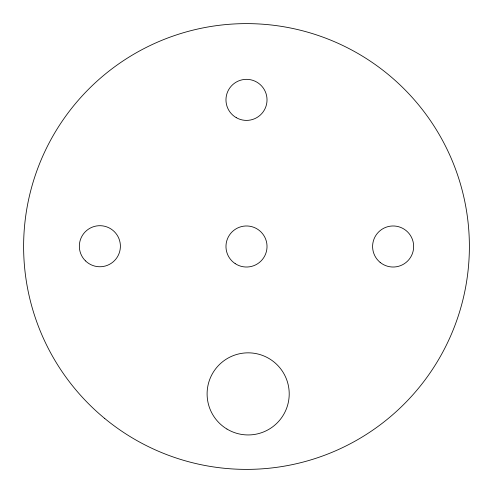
<?xml version="1.0" encoding="UTF-8"?>
<svg xmlns="http://www.w3.org/2000/svg" width="493" height="493" viewBox="0 0 493 493"><rect width="100%" height="100%" fill="white"/><g stroke="black" fill="none" stroke-linecap="round" stroke-linejoin="round"><path stroke-width="0.74" d="M236.233 117.648A20.527 20.527 0 0 0 267.027 99.869A20.527 20.527 0 0 0 236.233 82.091A20.527 20.527 0 0 0 236.233 117.648M235.173 263.619A20.527 20.527 0 0 0 266.99 247.745A20.527 20.527 0 0 0 237.336 228.13A20.527 20.527 0 0 0 235.173 263.619M226.94 429.039A41.055 41.055 0 0 0 289.206 394.69A41.055 41.055 0 0 0 228.327 357.943A41.055 41.055 0 0 0 226.94 429.039M104.756 418.502A222.879 222.879 0 0 0 466.329 283.253A222.879 222.879 0 0 0 168.415 37.745A222.879 222.879 0 0 0 104.756 418.502M85.517 260.902A20.527 20.527 0 0 0 119.756 251.313A20.527 20.527 0 0 0 94.336 226.453A20.527 20.527 0 0 0 85.517 260.902M380.146 262.399A20.527 20.527 0 0 0 413.393 249.797A20.527 20.527 0 0 0 385.859 227.304A20.527 20.527 0 0 0 380.146 262.399"/></g></svg>
